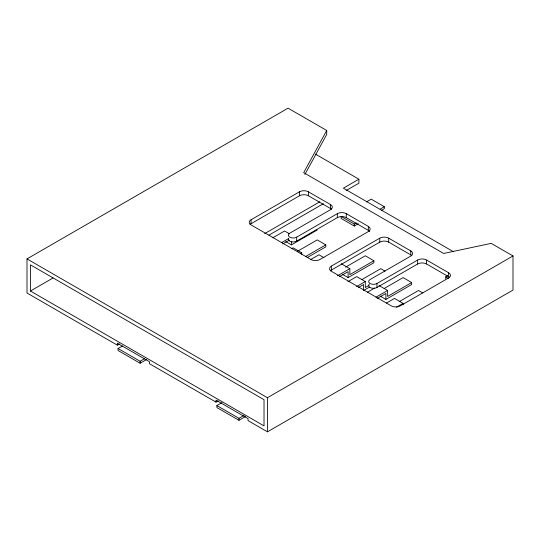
<?xml version="1.0" encoding="UTF-8"?>
<svg xmlns="http://www.w3.org/2000/svg" width="540" height="540" viewBox="0 0 540 540"><rect width="100%" height="100%" fill="white"/><g stroke="black" fill="none" stroke-linecap="round" stroke-linejoin="round"><path stroke-width="0.81" d="M119.522 343.919L117.349 345.168L27 293.004L27 258.896L288.063 108.169L326.72 130.484L303.689 172.665L443.651 253.469L491.204 243.371L513 255.953L513 290.068L267.455 431.831L248.063 420.633L248.063 418.649L216 400.14L216 402.125L218.167 400.869M304.904 174.413L326.72 134.453L326.72 130.484M30.436 291.019L264.019 425.885L264.019 399.701L30.436 264.843L30.436 291.019L53.041 277.972M251.06 219.753L299.464 191.808A6.325 3.652 0 0 1 308.408 191.808L330.466 204.538A6.325 3.652 0 0 1 330.466 209.709L289.784 233.192A4.86 2.808 0 0 0 289.784 237.161A4.86 2.808 0 0 0 296.656 237.161L337.331 213.671A6.325 3.652 0 0 1 346.282 213.671L368.334 226.409A6.325 3.652 0 0 1 368.334 231.572L319.93 259.517A6.325 3.652 0 0 1 310.986 259.517L251.06 224.917A6.325 3.652 0 0 1 251.06 219.753L251.06 223.722A6.325 3.652 0 0 0 250.054 224.478M251.06 223.722L299.464 195.77A6.325 3.652 0 0 1 308.408 195.77L330.466 208.507A6.325 3.652 0 0 1 331.472 209.263M264.647 233.638L319.801 201.798M346.214 190.512L358.911 183.181L358.911 179.219L343.386 188.177L453.445 251.714M269.001 235.089L323.426 203.668M272.889 237.735L284.573 230.992L289.582 233.881M281.475 242.69L288.779 238.478M282.697 243.972L289.258 240.185M288.529 238.417A4.86 2.808 0 0 0 290.79 241.569A4.86 2.808 0 0 0 296.656 241.124L337.331 217.64A6.325 3.652 0 0 1 346.282 217.64L368.334 230.371A6.325 3.652 0 0 1 369.704 231.559M285.714 241.569L291.445 244.87L317.203 230M366.444 201.899L371.203 199.145L384.311 206.712L384.311 208.697L381.591 210.269M146.698 359.451L140.13 363.245L118.058 350.501L118.058 348.523L122.438 345.992M291.701 248.69L293.159 247.847L301.745 252.801L301.745 254.293M297.533 251.269L317.203 239.915L325.796 244.87L325.796 246.854L307.186 257.6M300.287 253.645L301.745 252.801M358.358 223.681L354.274 226.037L341.172 218.471L341.172 216.486L354.274 224.053L356.319 222.872M380.228 209.068L384.311 206.712M305.39 256.649L325.796 244.87M310.892 259.423L318.924 254.786L323.933 257.681M118.058 348.523L140.13 361.26L144.511 358.736M331.364 266.119L379.769 238.174A6.325 3.652 0 0 1 388.712 238.174L410.771 250.904A6.325 3.652 0 0 1 410.771 256.068L370.089 279.558A4.86 2.808 0 0 0 370.089 283.52A4.86 2.808 0 0 0 376.961 283.52L417.636 260.037A6.325 3.652 0 0 1 426.587 260.037L448.639 272.768A6.325 3.652 0 0 1 448.639 277.931L400.235 305.883A6.325 3.652 0 0 1 391.291 305.883L331.364 271.283A6.325 3.652 0 0 1 331.364 266.119L331.364 270.081A6.325 3.652 0 0 0 330.359 270.837M331.364 270.081L379.769 242.136A6.325 3.652 0 0 1 388.712 242.136L410.771 254.873A6.325 3.652 0 0 1 411.777 255.629M345.62 267.138L365.296 255.778L373.882 260.739L373.882 262.724L348.118 277.594L342.394 274.286M337.426 275.839L349.839 268.67L349.839 274.617L373.882 260.739M339.377 276.696L348.118 271.647L348.118 277.594M347.942 281.664L356.711 276.601L365.296 281.563L365.296 287.51L368.942 285.41M361.807 279.605L380.754 268.67L385.047 271.148M356.535 286.619L365.296 281.563M358.479 287.483L363.575 284.533L363.575 290.486L369.306 287.179M367.355 292.275L374.652 288.056M369.313 284.101A4.86 2.808 0 0 0 370.568 287.732A4.86 2.808 0 0 0 376.961 287.489L417.636 263.999A6.325 3.652 0 0 1 426.587 263.999L448.639 276.737A6.325 3.652 0 0 1 449.644 277.493M384.136 288.536L403.083 277.594L411.669 282.555L411.669 284.533L385.904 299.41L380.18 296.102M375.941 297.23L387.626 290.486L387.626 296.433L411.669 282.555M377.163 298.505L385.904 293.463L385.904 299.41M386.464 303.055L394.497 298.418L403.083 303.379L403.083 304.864M245.531 416.515L238.964 420.302L216.891 407.565L216.891 405.581L222.001 402.631M399.593 301.421L418.541 290.486L422.834 292.964M445.716 278.829L445.716 276.844L447.755 275.663M396.509 307.172L403.083 303.379M27 258.896L267.455 397.717L513 255.953M216.891 405.581L238.964 418.325L244.067 415.375M315.421 154.109L358.911 179.219M445.716 276.844L448.625 278.525M341.253 263.709L349.839 268.67M379.033 285.525L387.626 290.486M216 402.125L149.418 363.683L149.418 361.699L117.349 343.184L117.349 345.168M448.639 272.768L448.639 276.737M426.587 260.037L426.587 263.999M417.636 260.037L417.636 263.999M410.771 250.904L410.771 254.873M388.712 238.174L388.712 242.136M379.769 238.174L379.769 242.136M376.961 283.52L376.961 287.489M368.334 226.409L368.334 230.371M354.274 224.053L354.274 226.037M346.282 213.671L346.282 217.64M337.331 213.671L337.331 217.64M330.466 204.538L330.466 208.507M308.408 191.808L308.408 195.77M299.464 191.808L299.464 195.77M296.656 237.161L296.656 241.124M291.445 241.9L291.445 244.87M267.455 397.717L267.455 431.831M238.964 418.325L238.964 420.302M140.13 361.26L140.13 363.245"/></g></svg>
